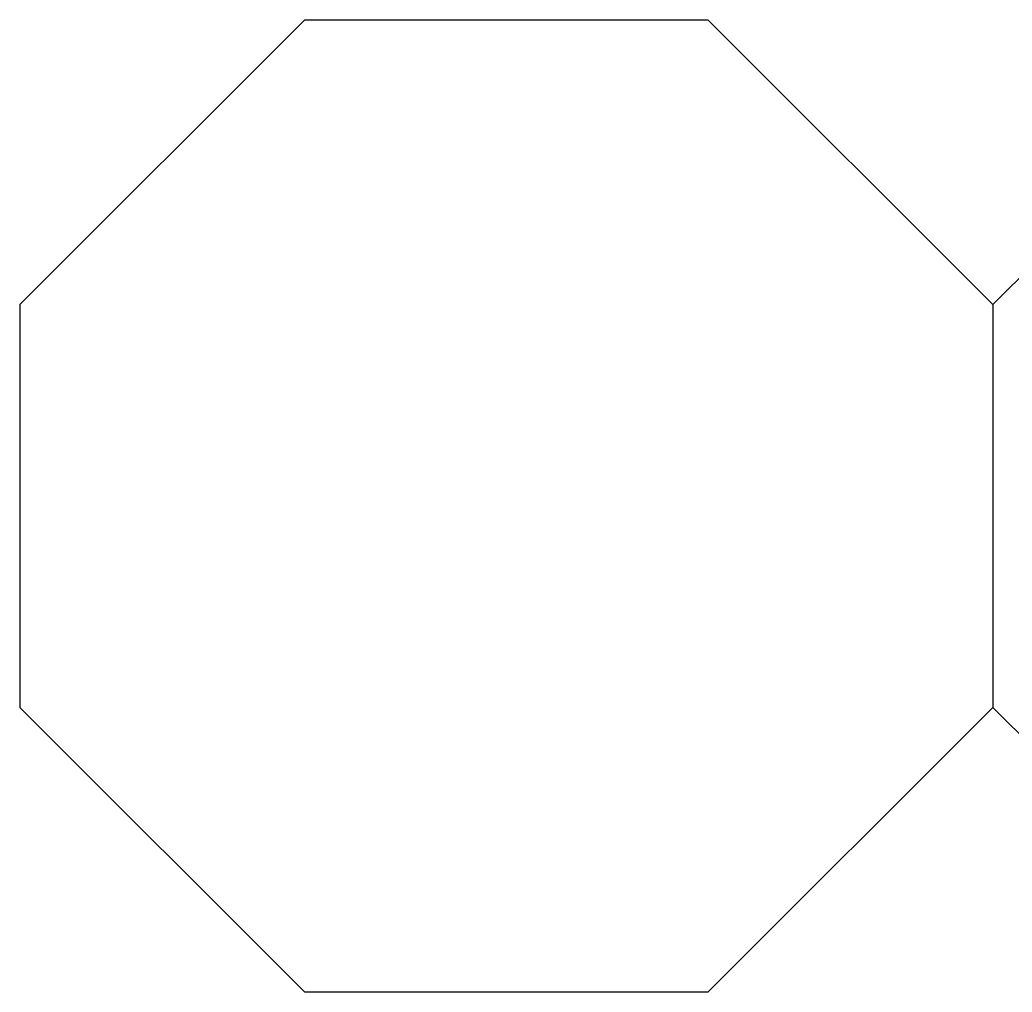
# Model space of a CAD drawing. Extents: x -314 to 508, y 162 to 455.
# Drawn here: x -30.8 to 104.3, y 161.7 to 294.2 of the extents above; entities that cross this region are included whole.
import ezdxf

# ---------------------------------------------------------------- set-up
doc = ezdxf.new("R2010")
doc.units = 0
doc.layers.get('0').update_dxf_attribs({"linetype": 'CONTINUOUS'})

msp = doc.modelspace()

# ---------------------------------------------------------------- linework, layer by layer
for p, q in [((-30.848124, 255.417874), (7.960233, 294.226231)), ((7.960233, 294.226231), (62.843538, 294.226231)), ((62.843538, 294.226231), (101.651895, 255.417874)), ((140.460253, 294.226231), (101.651895, 255.417874)), ((-30.848124, 255.417874), (-30.848124, 200.534569)), ((101.651895, 255.417874), (101.651895, 200.534569)), ((7.960233, 161.726212), (-30.848124, 200.534569)), ((101.651895, 200.534569), (62.843538, 161.726212)), ((101.651895, 200.534569), (140.460253, 161.726212)), ((62.843538, 161.726212), (7.960233, 161.726212))]:
    msp.add_line(p, q)

doc.saveas('drawing.dxf')
